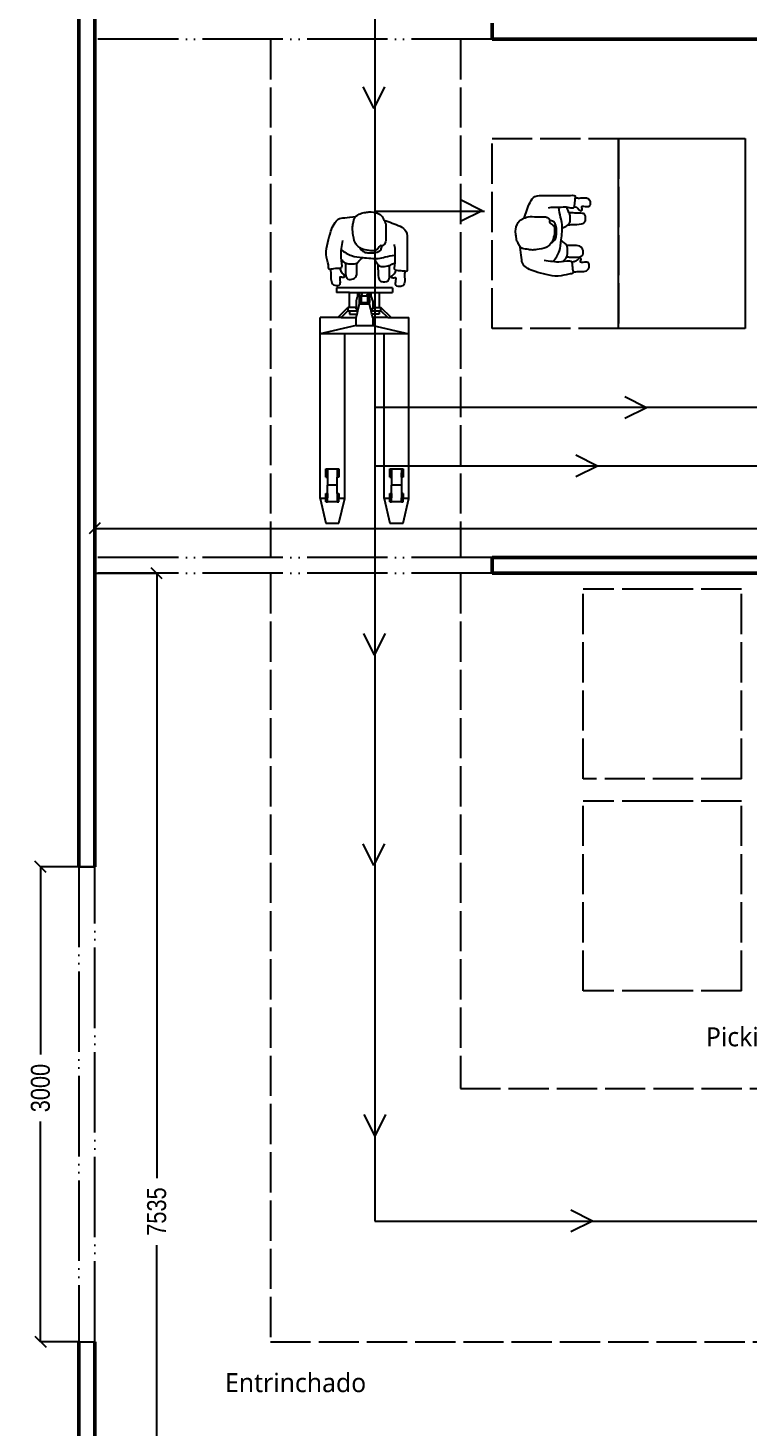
# Model space of a CAD drawing. Header units: millimetres. Extents: x 44692 to 659456, y -26273 to 96111.
# Drawn here: x 51546 to 56101, y -16959 to -8114 of the extents above; entities that cross this region are included whole.
import ezdxf

# ---------------------------------------------------------------- set-up
doc = ezdxf.new("R2010")
doc.units = ezdxf.units.MM
doc.header["$LTSCALE"] = 100
doc.linetypes.add('DASHEDX2', pattern=[3.048, 2.54, -0.508])
doc.linetypes.add('DIVIDEX2', pattern=[6.604, 5.08, -0.508, 0, -0.508, 0, -0.508])
for name, color, linetype in [('Area circulacion', 50, 'DASHEDX2'), ('Area proceso', 90, 'DASHEDX2'), ('Cotas secundarias', 41, 'Continuous'), ('Mesas-estantes', 230, 'Continuous'), ('Personal', 171, 'Continuous'), ('Puertas', 43, 'DIVIDEX2'), ('rotulo', 211, 'Continuous'), ('Transporte semielaborado', 30, 'Continuous')]:
    doc.layers.add(name, color=color, linetype=linetype)
doc.layers.add('Flujo personas', color=7, linetype='Continuous', true_color=0x4991c1)
doc.layers.add('Paredes', color=7, linetype='Continuous', lineweight=50)
doc.styles.add('OpenSans', font='OpenSans-Regular.ttf')
doc.styles.add('OpenSansCondensed-Light', font='OpenSansCondensed-Light.ttf')
doc.dimstyles.new('Cotas Mateo', dxfattribs={"dimtxt": 120, "dimasz": 70, "dimexe": 0.375, "dimexo": 0.125, "dimgap": 0.1, "dimtad": 1, "dimdec": 0, "dimzin": 12, "dimdsep": 46, "dimtxsty": 'OpenSansCondensed-Light', "dimblk": 'OBLIQUE', "dimcen": 2.5, "dimazin": 3, "dimtfac": 0.5, "dimtdec": 0, "dimtmove": 2, "dimatfit": 3, "dimarcsym": 0})

# ---------------------------------------------------------------- blocks, each defined once
blk = doc.blocks.new('pa17-16')
for points, knots in [([(5.62, 2.5537), (5.6188, 2.5427), (5.6154, 2.5253), (5.6223, 2.4901), (5.6346, 2.4293), (5.661, 2.4064), (5.685, 2.3908), (5.7322, 2.3832), (5.7723, 2.3842), (5.7881, 2.3969), (5.8018, 2.4268), (5.8146, 2.4162), (5.8324, 2.4305), (5.8382, 2.4568), (5.8318, 2.5038), (5.8344, 2.5615), (5.8137, 2.5937), (5.7944, 2.6284), (5.7307, 2.6388), (5.7037, 2.6296), (5.6679, 2.626), (5.6442, 2.6055), (5.6228, 2.5961), (5.6214, 2.5667), (5.62, 2.5537)], [0, 0, 0, 0, 0.297584, 0.631064, 1.068635, 1.39533, 1.69617, 2.097861, 2.458938, 2.716293, 3.010442, 3.199165, 3.447293, 3.731671, 4.119196, 4.541864, 4.881702, 5.22714, 5.673063, 5.989311, 6.327668, 6.644571, 6.906626, 7.259736, 7.259736, 7.259736, 7.259736]), ([(5.5575, 2.4391), (5.5549, 2.4218), (5.5525, 2.3852), (5.5491, 2.3329), (5.5712, 2.2599), (5.5431, 2.2589), (5.5029, 2.2526), (5.4793, 2.2435), (5.4785, 2.2813), (5.4499, 2.3438), (5.4658, 2.4235), (5.4776, 2.5033), (5.5116, 2.5798), (5.5552, 2.585), (5.608, 2.5962), (5.6336, 2.6001)], [0, 0, 0, 0, 0.404899, 0.829805, 1.276298, 1.516647, 1.885942, 2.122553, 2.418487, 2.881882, 3.382407, 3.897515, 4.613825, 5.020942, 5.393355, 5.393355, 5.393355, 5.393355]), ([(5.8196, 2.5846), (5.837, 2.5819), (5.8817, 2.5675), (5.9755, 2.5418), (5.972, 2.4609), (5.9791, 2.3926), (5.9812, 2.315), (5.9891, 2.2612), (5.9692, 2.2664), (5.9401, 2.2663), (5.9063, 2.2668), (5.9005, 2.2811), (5.909, 2.3184), (5.9007, 2.3606), (5.9019, 2.4011), (5.8964, 2.4238), (5.8933, 2.4348)], [6.682038, 6.682038, 6.682038, 6.682038, 7.076266, 7.806153, 8.304227, 8.77662, 9.284333, 9.649979, 9.844608, 10.160206, 10.472731, 10.661147, 10.998544, 11.371438, 11.724832, 12.051545, 12.051545, 12.051545, 12.051545]), ([(5.5522, 2.3809), (5.573, 2.3653), (5.6222, 2.3398), (5.6924, 2.3383), (5.7952, 2.3323), (5.8376, 2.352), (5.881, 2.3613), (5.9019, 2.366)], [0, 0, 0, 0, 0.49262, 0.970296, 1.525877, 1.91054, 2.357805, 2.357805, 2.357805, 2.357805]), ([(5.6724, 2.3994), (5.675, 2.3947), (5.6837, 2.383), (5.7041, 2.3718), (5.7348, 2.3697), (5.774, 2.3728), (5.8085, 2.3874), (5.8116, 2.4015), (5.8144, 2.4199)], [0.121052, 0.121052, 0.121052, 0.121052, 0.297289, 0.584433, 0.895396, 1.26174, 1.600834, 1.760925, 1.760925, 1.760925, 1.760925]), ([(5.4915, 2.2484), (5.4936, 2.2374), (5.4981, 2.215), (5.4968, 2.1806), (5.512, 2.1445), (5.5569, 2.147), (5.5634, 2.1681), (5.5498, 2.2128), (5.5753, 2.1995), (5.5912, 2.209), (5.5741, 2.2257), (5.5617, 2.2339), (5.5559, 2.2515), (5.5556, 2.26)], [0, 0, 0, 0, 0.324329, 0.654038, 0.980089, 1.31306, 1.562526, 1.890179, 2.123217, 2.319335, 2.559559, 2.78492, 3.066636, 3.066636, 3.066636, 3.066636]), ([(5.5552, 2.3206), (5.5597, 2.3147), (5.5706, 2.3043), (5.5892, 2.2916), (5.6248, 2.2913), (5.6613, 2.2967), (5.6731, 2.3154), (5.6858, 2.3299), (5.6912, 2.3378)], [0, 0, 0, 0, 0.262594, 0.520609, 0.853848, 1.185107, 1.43842, 1.738028, 1.738028, 1.738028, 1.738028]), ([(5.5867, 2.2952), (5.5866, 2.2877), (5.5872, 2.2667), (5.5883, 2.1873), (5.6353, 2.19), (5.6673, 2.2128), (5.6606, 2.2618), (5.6599, 2.2881), (5.6606, 2.3008)], [0.078483, 0.078483, 0.078483, 0.078483, 0.321516, 0.797556, 1.122606, 1.448668, 1.830958, 2.166281, 2.166281, 2.166281, 2.166281]), ([(5.7713, 2.3359), (5.7736, 2.3305), (5.7786, 2.3203), (5.7954, 2.2951), (5.8154, 2.2848), (5.8612, 2.2906), (5.8838, 2.3057), (5.8988, 2.3117), (5.9058, 2.3148)], [0, 0, 0, 0, 0.233477, 0.532145, 0.79329, 1.163492, 1.458071, 1.725911, 1.725911, 1.725911, 1.725911]), ([(5.7943, 2.2992), (5.7951, 2.2858), (5.7984, 2.2614), (5.8038, 2.2002), (5.8255, 2.1869), (5.8672, 2.191), (5.8755, 2.2117), (5.8718, 2.2605), (5.8715, 2.286), (5.871, 2.2978)], [0, 0, 0, 0, 0.353805, 0.775896, 1.041599, 1.377968, 1.615337, 2.001902, 2.313716, 2.313716, 2.313716, 2.313716]), ([(5.9713, 2.2652), (5.9703, 2.2553), (5.9686, 2.234), (5.9786, 2.2017), (5.9668, 2.1644), (5.9218, 2.1628), (5.9134, 2.1832), (5.9229, 2.229), (5.8988, 2.2135), (5.882, 2.2215), (5.8976, 2.2397), (5.908, 2.248), (5.912, 2.2618), (5.9127, 2.2683)], [0.038839, 0.038839, 0.038839, 0.038839, 0.324329, 0.654038, 0.980089, 1.31306, 1.562526, 1.890179, 2.123217, 2.319335, 2.559559, 2.78492, 2.989829, 2.989829, 2.989829, 2.989829])]:
    blk.add_open_spline(points, degree=3, knots=knots)
blk = doc.blocks.new('_OBLIQUE')
at = {"color": 0, "linetype": 'ByBlock'}
blk.add_line((-0.5, -0.5), (0.5, 0.5), dxfattribs=at)
blk = doc.blocks.new('*D66')
at = {"layer": 'Cotas secundarias', "color": 0, "lineweight": -2, "transparency": 16777216}
for p, q in [((51968.2, -11558.6), (51968.2, -11274.9)), ((51968.2, -11275.2), (58419, -11275.2)), ((63953.1, -11275.2), (58910.6, -11275.2)), ((63953.1, -11558.6), (63953.1, -11274.9))]:
    blk.add_line(p, q, dxfattribs=at)
at = {"layer": 'Defpoints', "color": 0, "transparency": 16777216}
for p in [(51968.2, -11275.2), (51968.2, -11558.7), (63953.1, -11558.7)]:
    blk.add_point(p, dxfattribs=at)
at = {"layer": 'Cotas secundarias', "color": 0, "lineweight": -2, "transparency": 16777216, "xscale": 70, "yscale": 70, "zscale": 70, "rotation": 180}
blk.add_blockref('_OBLIQUE', (51968.2, -11275.2), dxfattribs=at)
at = {"layer": 'Cotas secundarias', "color": 0, "lineweight": -2, "transparency": 16777216, "xscale": 70, "yscale": 70, "zscale": 70}
blk.add_blockref('_OBLIQUE', (63953.1, -11275.2), dxfattribs=at)
at = {"layer": 'Cotas secundarias', "color": 0, "transparency": 16777216, "insert": (58664.8, -11275.2), "char_height": 120, "attachment_point": 5, "style": 'OpenSansCondensed-Light'}
blk.add_mtext('11985', dxfattribs=at)
blk = doc.blocks.new('*D67')
at = {"layer": 'Cotas secundarias', "color": 0, "lineweight": -2, "transparency": 16777216}
for p, q in [((51968.3, -11558.7), (52359.8, -11558.7)), ((52359.5, -11558.7), (52359.5, -15379.7)), ((52359.5, -19094.2), (52359.5, -15802.7)), ((51968.3, -19094.2), (52359.8, -19094.2))]:
    blk.add_line(p, q, dxfattribs=at)
at = {"layer": 'Defpoints', "color": 0, "transparency": 16777216}
for p in [(51968.2, -11558.7), (51968.2, -19094.2), (52359.5, -19094.2)]:
    blk.add_point(p, dxfattribs=at)
at = {"layer": 'Cotas secundarias', "color": 0, "lineweight": -2, "transparency": 16777216, "xscale": 70, "yscale": 70, "zscale": 70}
for p, rotation in [((52359.5, -11558.7), 90), ((52359.5, -19094.2), 270)]:
    blk.add_blockref('_OBLIQUE', p, dxfattribs=dict(at, rotation=rotation))
at = {"layer": 'Cotas secundarias', "color": 0, "transparency": 16777216, "insert": (52359.5, -15591.2), "char_height": 120, "attachment_point": 5, "rotation": 90, "style": 'OpenSansCondensed-Light'}
blk.add_mtext('7535', dxfattribs=at)
blk = doc.blocks.new('*D91')
at = {"layer": 'Cotas secundarias', "color": 0, "lineweight": -2, "transparency": 16777216}
for p, q in [((51868.1, -13413.3), (51624.6, -13413.3)), ((51625, -13413.3), (51625, -14599.5)), ((51625, -16413.3), (51625, -15022.6)), ((51868.1, -16413.3), (51624.6, -16413.3))]:
    blk.add_line(p, q, dxfattribs=at)
at = {"layer": 'Defpoints', "color": 0, "transparency": 16777216}
for p in [(51868.2, -13413.3), (51625, -16413.3), (51868.2, -16413.3)]:
    blk.add_point(p, dxfattribs=at)
at = {"layer": 'Cotas secundarias', "color": 0, "lineweight": -2, "transparency": 16777216, "xscale": 70, "yscale": 70, "zscale": 70}
for p, rotation in [((51625, -13413.3), 90), ((51625, -16413.3), 270)]:
    blk.add_blockref('_OBLIQUE', p, dxfattribs=dict(at, rotation=rotation))
at = {"layer": 'Cotas secundarias', "color": 0, "transparency": 16777216, "insert": (51625, -14811), "char_height": 120, "attachment_point": 5, "rotation": 90, "style": 'OpenSansCondensed-Light'}
blk.add_mtext('3000', dxfattribs=at)

msp = doc.modelspace()

# ---------------------------------------------------------------- linework, layer by layer
for p, q in [((55277.905, -8184.139), (55277.905, -8184.13)), ((51868.21, -13413.342), (51968.21, -13413.342)), ((51868.21, -16413.342), (51968.21, -16413.342))]:
    msp.add_line(p, q)
at = {"layer": 'Area circulacion'}
for p, q in [((53077.905, -8184.135), (53077.905, -11458.721)), ((54277.905, -8184.135), (54277.905, -11458.721)), ((53077.905, -11558.721), (53077.905, -16413.342)), ((54277.905, -11558.721), (54277.905, -14813.342)), ((54277.905, -14813.342), (63732.847, -14813.342)), ((53077.905, -16413.342), (63732.847, -16413.342))]:
    msp.add_line(p, q, dxfattribs=at)
at = {"layer": 'Area proceso', "linetype": 'DASHEDX2'}
msp.add_line((56100.79, -8183.333), (56100.791, -8184.125), dxfattribs=at)
at = {"layer": 'Area proceso'}
for p, q in [((54477.905, -10012.082), (54477.905, -8812.082)), ((54477.905, -8812.082), (55277.905, -8812.082)), ((55277.905, -8812.082), (55277.905, -10012.082)), ((55277.905, -10012.082), (54477.905, -10012.082)), ((55553.09, -11658.721), (55053.09, -11658.721)), ((55053.09, -12857.344), (55053.09, -11658.721)), ((56053.09, -11658.721), (55553.09, -11658.721)), ((56053.09, -12857.344), (56053.09, -11658.721)), ((56053.09, -12857.344), (55053.09, -12857.344)), ((55553.09, -12997.418), (55053.09, -12997.418)), ((55053.09, -14196.041), (55053.09, -12997.418)), ((56053.09, -12997.418), (55553.09, -12997.418)), ((56053.09, -14196.041), (56053.09, -12997.418)), ((55553.09, -14196.041), (55053.09, -14196.041)), ((56053.09, -14196.041), (55553.09, -14196.041))]:
    msp.add_line(p, q, dxfattribs=at)
at = {"layer": 'Flujo personas'}
for p, q in [((53737.192, -6567.031), (53737.192, -9270.283)), ((53732.782, -8622.763), (53664.42, -8486.039)), ((53732.782, -8622.763), (53801.144, -8486.039)), ((53737.192, -9270.283), (54429.624, -9270.283)), ((53737.192, -9270.283), (53737.192, -10509.73)), ((54414.629, -9268.587), (54277.905, -9200.225)), ((54414.629, -9268.587), (54277.905, -9336.949)), ((53737.192, -10509.73), (56683.19, -10509.73)), ((53737.192, -10509.73), (53737.192, -10880.454)), ((55453.483, -10513.224), (55316.759, -10444.862)), ((55453.483, -10513.224), (55316.759, -10581.586)), ((55143.815, -10880.921), (55007.091, -10812.559)), ((53737.192, -10880.454), (63349.16, -10880.454)), ((53737.192, -10880.454), (53737.192, -15652.269)), ((55143.815, -10880.921), (55007.091, -10949.284)), ((53735.923, -12076.258), (53667.561, -11939.534)), ((53735.923, -12076.258), (53804.285, -11939.534)), ((53732.161, -13404.999), (53663.799, -13268.274)), ((53732.161, -13404.999), (53800.524, -13268.274)), ((53739.467, -15114.079), (53671.105, -14977.355)), ((53739.467, -15114.079), (53807.829, -14977.355)), ((53737.192, -15652.269), (56671.154, -15652.269)), ((55112.58, -15651.165), (54975.856, -15582.803)), ((55112.58, -15651.165), (54975.856, -15719.527))]:
    msp.add_line(p, q, dxfattribs=at)
at = {"layer": 'Mesas-estantes'}
for p, q in [((55277.905, -8812.082), (56077.905, -8812.082)), ((55277.905, -10012.082), (55277.905, -8812.082)), ((56077.905, -8812.082), (56077.905, -10012.082)), ((56077.905, -10012.082), (55277.905, -10012.082))]:
    msp.add_line(p, q, dxfattribs=at)
at = {"layer": 'Paredes'}
for p, q in [((51868.21, -13413.342), (51867.458, -1952.464)), ((51968.21, -2952.442), (51968.21, -13413.342)), ((54477.905, -8184.135), (54477.905, -8084.072)), ((64192.731, -8184.073), (54477.905, -8184.135)), ((54477.905, -11458.721), (63953.09, -11458.721)), ((54477.905, -11558.721), (54477.905, -11458.721)), ((54477.905, -11558.721), (63953.09, -11558.721)), ((51868.21, -16413.342), (51868.21, -20842.788)), ((51968.21, -20842.788), (51968.21, -16413.342))]:
    msp.add_line(p, q, dxfattribs=at)
at = {"layer": 'Puertas'}
for p, q in [((54477.905, -8184.135), (51968.21, -8184.135)), ((54477.905, -11458.721), (51968.21, -11458.721)), ((54477.905, -11558.721), (51968.21, -11558.721)), ((51968.21, -13413.342), (51868.21, -13413.349)), ((51868.21, -13413.349), (51868.21, -16413.342)), ((51968.21, -16413.342), (51968.21, -13413.342))]:
    msp.add_line(p, q, dxfattribs=at)
at = {"layer": 'Transporte semielaborado'}
for p, q in [((53495.118, -9754.388), (53495.118, -9785.592)), ((53848.766, -9754.388), (53495.118, -9754.388)), ((53578.329, -9785.592), (53495.118, -9785.592)), ((53578.329, -9785.592), (53630.336, -9785.592)), ((53578.329, -9879.204), (53578.329, -9785.592)), ((53626.902, -9811.595), (53619.935, -9837.599)), ((53630.336, -9808.162), (53626.902, -9811.595)), ((53630.336, -9785.592), (53640.737, -9785.592)), ((53630.336, -9808.162), (53630.336, -9785.592)), ((53640.737, -9797.76), (53630.336, -9808.162)), ((53640.737, -9785.592), (53651.139, -9785.592)), ((53640.737, -9797.76), (53640.737, -9785.592)), ((53640.737, -9827.197), (53640.737, -9797.76)), ((53654.382, -9793.422), (53651.139, -9785.592)), ((53651.139, -9785.592), (53656.339, -9785.592)), ((53654.382, -9793.422), (53651.139, -9806.395)), ((53651.139, -9806.395), (53692.744, -9806.395)), ((53651.139, -9806.395), (53651.139, -9827.197)), ((53656.339, -9785.592), (53654.382, -9793.422)), ((53656.339, -9785.592), (53687.544, -9785.592)), ((53689.501, -9793.422), (53687.544, -9785.592)), ((53687.544, -9785.592), (53692.744, -9785.592)), ((53692.744, -9785.592), (53689.501, -9793.422)), ((53692.744, -9806.395), (53689.501, -9793.422)), ((53692.744, -9785.592), (53703.146, -9785.592)), ((53692.744, -9827.197), (53692.744, -9806.395)), ((53703.146, -9797.76), (53703.146, -9785.592)), ((53703.146, -9785.592), (53713.547, -9785.592)), ((53713.547, -9808.162), (53703.146, -9797.76)), ((53703.146, -9827.197), (53703.146, -9797.76)), ((53713.547, -9785.592), (53765.554, -9785.592)), ((53713.547, -9808.162), (53713.547, -9785.592)), ((53716.981, -9811.595), (53713.547, -9808.162)), ((53723.949, -9837.599), (53716.981, -9811.595)), ((53765.554, -9785.592), (53765.554, -9879.204)), ((53765.554, -9785.592), (53848.766, -9785.592)), ((53848.766, -9754.388), (53848.766, -9785.592)), ((53503.892, -9941.613), (53567.928, -9879.204)), ((53525.237, -9941.613), (53567.928, -9900.007)), ((53578.329, -9879.204), (53567.928, -9879.204)), ((53567.928, -9879.204), (53567.928, -9900.007)), ((53567.928, -9900.007), (53578.329, -9900.007)), ((53619.935, -9879.204), (53578.329, -9879.204)), ((53578.329, -9900.007), (53630.004, -9900.007)), ((53578.329, -9900.007), (53578.329, -9920.81)), ((53619.935, -9837.599), (53619.935, -9879.204)), ((53619.935, -9889.606), (53619.935, -9879.204)), ((53632.521, -9889.606), (53619.935, -9889.606)), ((53624.969, -9920.81), (53630.004, -9900.007)), ((53630.004, -9900.007), (53632.521, -9889.606)), ((53632.521, -9889.606), (53640.073, -9858.402)), ((53640.737, -9858.402), (53640.073, -9858.402)), ((53651.139, -9827.197), (53640.737, -9827.197)), ((53640.737, -9848), (53640.737, -9827.197)), ((53640.737, -9858.402), (53640.737, -9848)), ((53651.139, -9848), (53640.737, -9848)), ((53651.139, -9858.402), (53640.737, -9858.402)), ((53651.139, -9827.197), (53651.139, -9848)), ((53651.139, -9848), (53692.744, -9848)), ((53651.139, -9848), (53651.139, -9858.402)), ((53692.744, -9858.402), (53651.139, -9858.402)), ((53703.146, -9827.197), (53692.744, -9827.197)), ((53692.744, -9848), (53692.744, -9827.197)), ((53703.146, -9848), (53692.744, -9848)), ((53692.744, -9848), (53692.744, -9858.402)), ((53703.146, -9858.402), (53692.744, -9858.402)), ((53703.146, -9827.197), (53703.146, -9848)), ((53703.146, -9858.402), (53703.146, -9848)), ((53703.81, -9858.402), (53703.146, -9858.402)), ((53711.362, -9889.606), (53703.81, -9858.402)), ((53723.949, -9889.606), (53711.362, -9889.606)), ((53713.879, -9900.007), (53711.362, -9889.606)), ((53713.879, -9900.007), (53765.554, -9900.007)), ((53718.914, -9920.81), (53713.879, -9900.007)), ((53723.949, -9837.599), (53723.949, -9879.204)), ((53723.949, -9879.204), (53723.949, -9889.606)), ((53723.949, -9879.204), (53765.554, -9879.204)), ((53765.554, -9879.204), (53775.956, -9879.204)), ((53765.554, -9900.007), (53775.956, -9900.007)), ((53765.554, -9900.007), (53765.554, -9920.81)), ((53839.991, -9941.613), (53775.956, -9879.204)), ((53775.956, -9900.007), (53775.956, -9879.204)), ((53818.646, -9941.613), (53775.956, -9900.007)), ((53391.104, -10045.627), (53391.104, -9941.613)), ((53503.892, -9941.613), (53391.104, -9941.613)), ((53619.935, -9993.62), (53391.104, -10045.627)), ((53525.237, -9941.613), (53503.892, -9941.613)), ((53525.237, -9941.613), (53619.935, -9941.613)), ((53578.329, -9920.81), (53624.969, -9920.81)), ((53619.935, -9941.613), (53624.969, -9920.81)), ((53619.935, -9993.62), (53619.935, -9941.613)), ((53619.935, -9993.62), (53723.949, -9993.62)), ((53765.554, -9920.81), (53718.914, -9920.81)), ((53723.949, -9941.613), (53718.914, -9920.81)), ((53723.949, -9941.613), (53723.949, -9993.62)), ((53818.646, -9941.613), (53723.949, -9941.613)), ((53723.949, -9993.62), (53952.78, -10045.627)), ((53818.646, -9941.613), (53839.991, -9941.613)), ((53839.991, -9941.613), (53952.78, -9941.613)), ((53952.78, -10045.627), (53952.78, -9941.613)), ((53391.104, -11085.768), (53391.104, -10045.627)), ((53547.125, -10045.627), (53391.104, -10045.627)), ((53796.758, -10045.627), (53547.125, -10045.627)), ((53547.125, -11085.768), (53547.125, -10045.627)), ((53796.758, -11085.768), (53796.758, -10045.627)), ((53952.78, -10045.627), (53796.758, -10045.627)), ((53952.78, -11085.768), (53952.78, -10045.627)), ((53427.509, -10923.526), (53427.509, -10898.542)), ((53427.509, -10898.542), (53437.91, -10898.542)), ((53427.509, -10923.526), (53437.91, -10923.526)), ((53427.509, -10950.549), (53427.509, -10923.526)), ((53427.509, -10950.549), (53437.91, -10950.549)), ((53437.91, -10898.542), (53500.318, -10898.542)), ((53437.91, -10898.542), (53437.91, -10923.526)), ((53437.91, -10923.526), (53437.91, -10950.549)), ((53437.91, -10950.549), (53437.91, -11002.556)), ((53500.318, -10898.542), (53510.72, -10898.542)), ((53500.318, -10898.542), (53500.318, -10923.526)), ((53510.72, -10923.526), (53500.318, -10923.526)), ((53500.318, -10923.526), (53500.318, -10950.549)), ((53510.72, -10950.549), (53500.318, -10950.549)), ((53500.318, -11002.556), (53500.318, -10950.549)), ((53510.72, -10898.542), (53510.72, -10923.526)), ((53510.72, -10923.526), (53510.72, -10950.549)), ((53833.163, -10923.526), (53833.163, -10898.542)), ((53833.163, -10898.542), (53843.565, -10898.542)), ((53833.163, -10923.526), (53843.565, -10923.526)), ((53833.163, -10950.549), (53833.163, -10923.526)), ((53833.163, -10950.549), (53843.565, -10950.549)), ((53843.565, -10898.542), (53905.973, -10898.542)), ((53843.565, -10898.542), (53843.565, -10923.526)), ((53843.565, -10923.526), (53843.565, -10950.549)), ((53843.565, -10950.549), (53843.565, -11002.556)), ((53905.973, -10898.542), (53916.375, -10898.542)), ((53905.973, -10898.542), (53905.973, -10923.526)), ((53916.375, -10923.526), (53905.973, -10923.526)), ((53905.973, -10950.549), (53905.973, -10923.526)), ((53916.375, -10950.549), (53905.973, -10950.549)), ((53905.973, -10950.549), (53905.973, -11002.556)), ((53916.375, -10898.542), (53916.375, -10923.526)), ((53916.375, -10923.526), (53916.375, -10950.549)), ((53427.509, -11054.564), (53437.91, -11054.564)), ((53427.509, -11081.587), (53427.509, -11054.564)), ((53500.318, -11002.556), (53437.91, -11002.556)), ((53437.91, -11054.564), (53437.91, -11002.556)), ((53437.91, -11054.564), (53437.91, -11081.587)), ((53500.318, -11054.564), (53500.318, -11002.556)), ((53500.318, -11054.564), (53510.72, -11054.564)), ((53500.318, -11054.564), (53500.318, -11081.587)), ((53510.72, -11054.564), (53510.72, -11081.587)), ((53833.163, -11054.564), (53843.565, -11054.564)), ((53833.163, -11081.587), (53833.163, -11054.564)), ((53905.973, -11002.556), (53843.565, -11002.556)), ((53843.565, -11054.564), (53843.565, -11002.556)), ((53843.565, -11054.564), (53843.565, -11081.587)), ((53905.973, -11002.556), (53905.973, -11054.564)), ((53916.375, -11054.564), (53905.973, -11054.564)), ((53905.973, -11054.564), (53905.973, -11081.587)), ((53916.375, -11054.564), (53916.375, -11081.587)), ((53427.509, -11085.768), (53391.104, -11085.768)), ((53391.104, -11085.768), (53427.509, -11241.789)), ((53427.509, -11081.587), (53437.91, -11081.587)), ((53427.509, -11085.768), (53427.509, -11081.587)), ((53427.509, -11106.571), (53427.509, -11085.768)), ((53427.509, -11106.571), (53437.91, -11106.571)), ((53437.91, -11106.571), (53437.91, -11081.587)), ((53500.318, -11106.571), (53437.91, -11106.571)), ((53500.318, -11081.587), (53510.72, -11081.587)), ((53500.318, -11081.587), (53500.318, -11106.571)), ((53500.318, -11106.571), (53510.72, -11106.571)), ((53510.72, -11081.587), (53510.72, -11085.768)), ((53510.72, -11241.789), (53547.125, -11085.768)), ((53510.72, -11106.571), (53510.72, -11085.768)), ((53547.125, -11085.768), (53510.72, -11085.768)), ((53796.758, -11085.768), (53833.163, -11241.789)), ((53833.163, -11085.768), (53796.758, -11085.768)), ((53833.163, -11081.587), (53843.565, -11081.587)), ((53833.163, -11085.768), (53833.163, -11081.587)), ((53833.163, -11106.571), (53833.163, -11085.768)), ((53833.163, -11106.571), (53843.565, -11106.571)), ((53843.565, -11106.571), (53843.565, -11081.587)), ((53905.973, -11106.571), (53843.565, -11106.571)), ((53905.973, -11081.587), (53916.375, -11081.587)), ((53905.973, -11106.571), (53905.973, -11081.587)), ((53905.973, -11106.571), (53916.375, -11106.571)), ((53916.375, -11081.587), (53916.375, -11085.768)), ((53952.78, -11085.768), (53916.375, -11085.768)), ((53916.375, -11241.789), (53952.78, -11085.768)), ((53916.375, -11106.571), (53916.375, -11085.768)), ((53427.509, -11241.789), (53510.72, -11241.789)), ((53833.163, -11241.789), (53916.375, -11241.789))]:
    msp.add_line(p, q, dxfattribs=at)

# ---------------------------------------------------------------- block references
at = {"layer": 'Personal', "xscale": 979.1504951166459, "yscale": 979.1504951166459, "zscale": 979.1504951166459}
for p, rotation in [((56863.721, -15155.471), 86.54139143764552), ((47957.096, -11512.103), 356.5413914376435)]:
    msp.add_blockref('pa17-16', p, dxfattribs=dict(at, rotation=rotation))

# ---------------------------------------------------------------- texts
at = {"layer": 'rotulo', "char_height": 120, "attachment_point": 1, "style": 'OpenSans'}
for s, insert, width in [('Picking', (55829.172, -14427.15), 1055.00166), ('Entrinchado', (52791.324, -16612.135), 2677.54231)]:
    msp.add_mtext(s, dxfattribs=dict(at, insert=insert, width=width))

# ---------------------------------------------------------------- dimensions: what is measured, and where the dimension line sits
at = {"layer": 'Cotas secundarias'}
dim = msp.add_linear_dim(base=(51968.21, -11275.236), p1=(63953.09, -11558.721), p2=(51968.21, -11558.721), dimstyle='Cotas Mateo', dxfattribs=at)
dim.commit()
dim.dimension.update_dxf_attribs({"geometry": '*D66', "text_midpoint": (58664.801, -11275.236), "dimtype": 160})
for base, p1, p2, picture, middle in [((52359.463, -19094.165), (51968.21, -11558.721), (51968.21, -19094.165), '*D67', (52359.463, -15591.214)), ((51625.014, -16413.342), (51868.21, -13413.342), (51868.21, -16413.342), '*D91', (51625.014, -14811.037))]:
    dim = msp.add_linear_dim(base=base, p1=p1, p2=p2, angle=90, dimstyle='Cotas Mateo', dxfattribs=at)
    dim.commit()
    dim.dimension.update_dxf_attribs({"geometry": picture, "text_midpoint": middle, "dimtype": 160})

doc.saveas('drawing.dxf')
